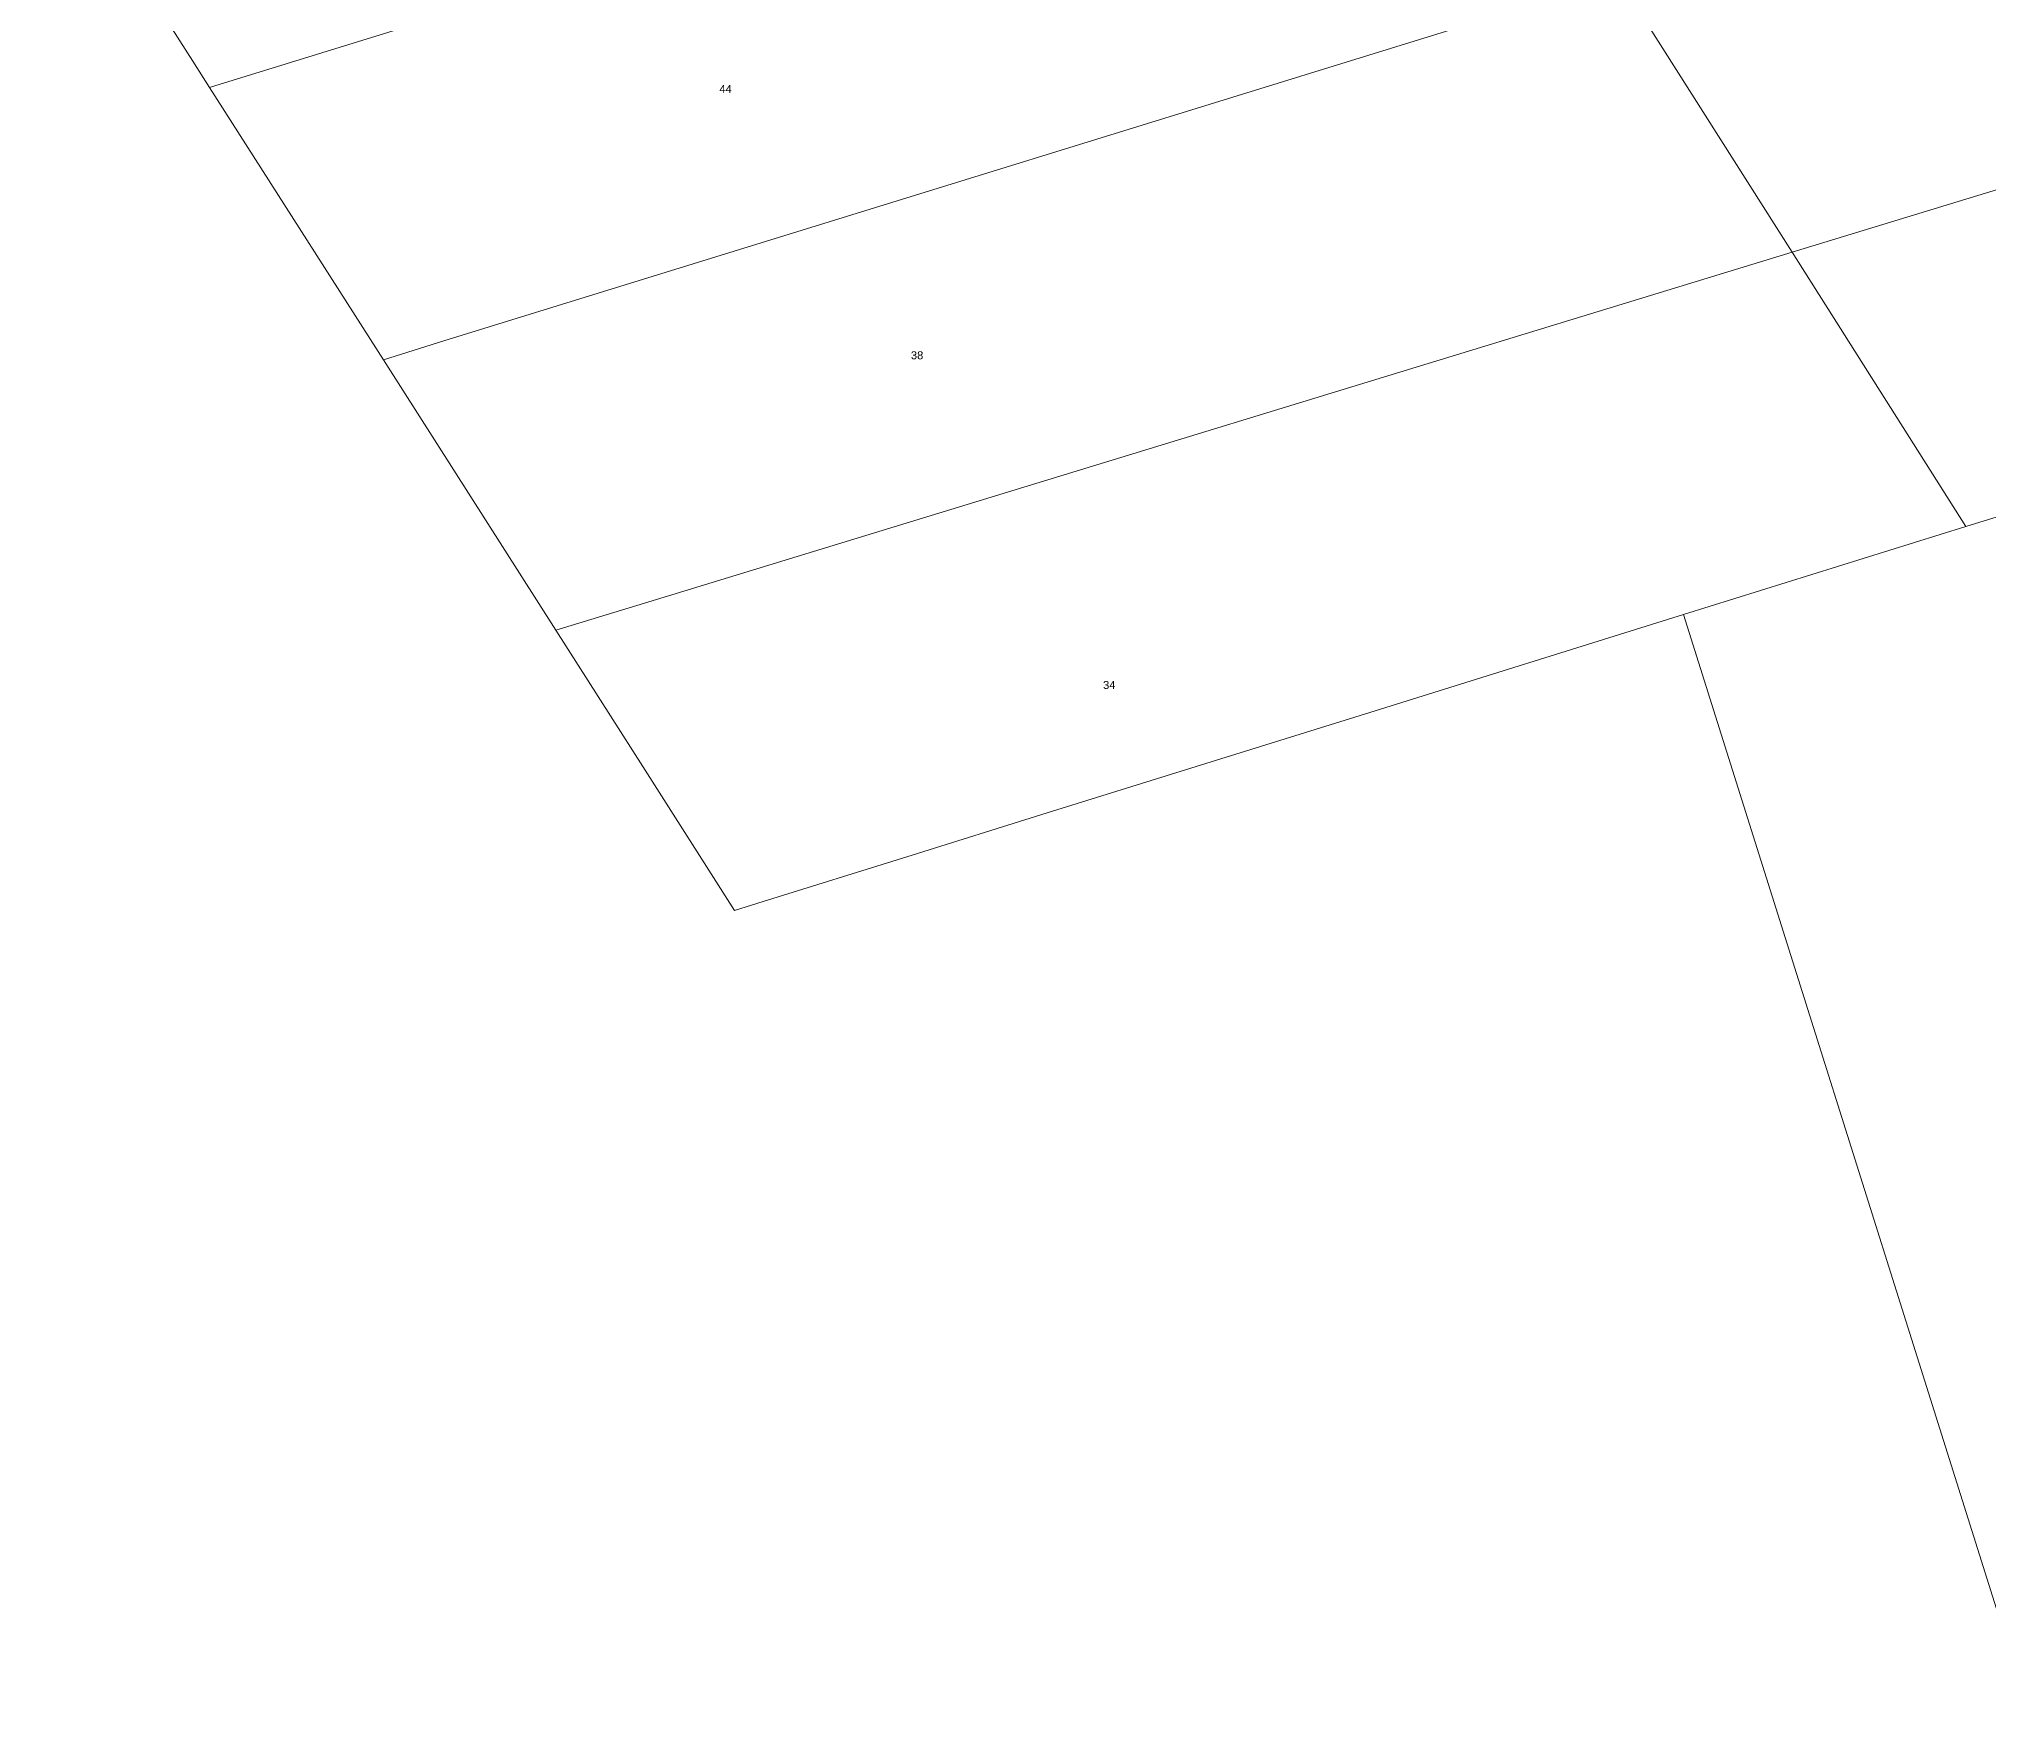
# Model space of a CAD drawing. Header units: metres. Extents: x 305887 to 307188, y 6269913 to 6270847.
# Drawn here: x 305886.6 to 306325.1, y 6269912.6 to 6270291.2 of the extents above; entities that cross this region are included whole.
import ezdxf

# ---------------------------------------------------------------- set-up
doc = ezdxf.new("R2010")
doc.units = ezdxf.units.M
doc.layers.add('Cadastre Land Parcels_SP_EXT', color=9, linetype='Continuous', lineweight=5)
doc.styles.get("Standard").update_dxf_attribs({"font": 'arial.ttf'})

msp = doc.modelspace()

# ---------------------------------------------------------------- linework, layer by layer
at = {"layer": 'Cadastre Land Parcels_SP_EXT', "linetype": 'Continuous'}
for points in [[(305926.15, 6270280.71), (306203.1, 6270366.16), (306164.59, 6270426.93), (306137.94, 6270418.64), (306067.65, 6270396.75), (305996.85, 6270374.79), (305925.64, 6270352.67), (305886.57, 6270340.52), (305921.2, 6270286.23), (305924.96, 6270280.34), (305926.15, 6270280.71)], [(305977.68, 6270223.29), (306241.87, 6270304.98), (306203.1, 6270366.16), (305926.15, 6270280.71), (305924.96, 6270280.34), (305964.05, 6270219.07), (305977.68, 6270223.29)], [(306028.92, 6270166.2), (306280.99, 6270243.25), (306241.87, 6270304.98), (305977.68, 6270223.29), (305964.05, 6270219.07), (306002.84, 6270158.22), (306028.92, 6270166.2)], [(306049.53, 6270097.19), (306081.8, 6270107.27), (306113.36, 6270117.12), (306185.96, 6270139.74), (306256.56, 6270161.73), (306320.09, 6270181.56), (306280.99, 6270243.25), (306028.92, 6270166.2), (306002.84, 6270158.22), (306022.39, 6270127.59), (306043.07, 6270095.17), (306049.53, 6270097.19)], [(306379.24, 6269925.77), (306409.48, 6269930.32), (306330.03, 6270184.66), (306320.09, 6270181.56), (306256.56, 6270161.73), (306334.97, 6269912.59), (306379.24, 6269925.77)]]:
    msp.add_lwpolyline(points, close=True, dxfattribs=at)
for points in [[(306555.44, 6270327.14), (306280.99, 6270243.25), (306320.09, 6270181.56), (306330.03, 6270184.66), (306373.78, 6270198.31), (306405.01, 6270207.12), (306478.83, 6270228.06), (306552.94, 6270249.09), (306588.97, 6270259.28), (306588.97, 6270259.28), (306567.58, 6270340.59)], [(306241.87, 6270304.98), (306280.99, 6270243.25), (306555.44, 6270327.14)]]:
    msp.add_lwpolyline(points, dxfattribs=at)

# ---------------------------------------------------------------- texts
at = {"layer": 'Cadastre Land Parcels_SP_EXT'}
for s, p in [('44', (306039.64, 6270279.09)), ('38', (306082.73, 6270219.17)), ('34', (306125.96, 6270145))]:
    msp.add_text(s, height=1.8, dxfattribs=at).set_placement(p)

doc.saveas('drawing.dxf')
